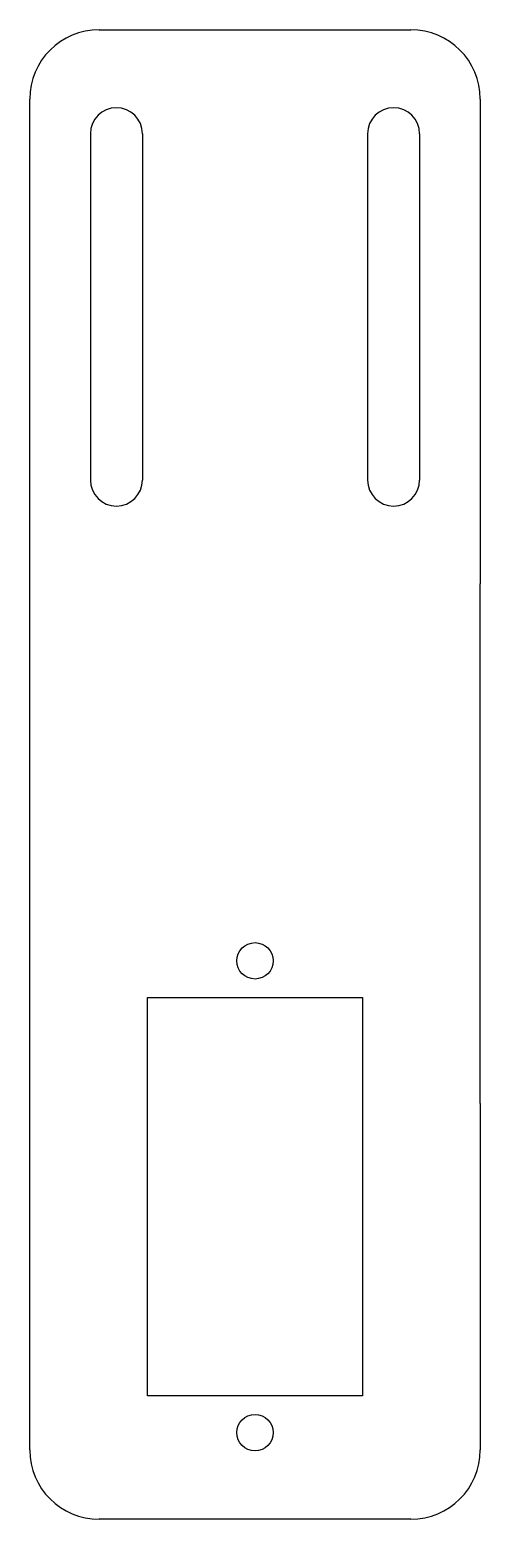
# Model space of a CAD drawing. Extents: x -13 to 13, y -74 to 12.
import ezdxf

# ---------------------------------------------------------------- set-up
doc = ezdxf.new("R2010")
doc.units = 0
doc.layers.get('0').update_dxf_attribs({"linetype": 'continuous'})

# ---------------------------------------------------------------- blocks, each defined once
blk = doc.blocks.new('FILLET')
at = {"color": 0}
for p, q in [((-9, 12), (9, 12)), ((-13, -20), (-13, 8)), ((13, 8), (13, -20)), ((-9.5, 6), (-9.5, -14)), ((-6.5, 6), (-6.5, -14)), ((6.5, 6), (6.5, -14)), ((9.5, 6), (9.5, -14)), ((-13, -50), (-13, -20)), ((13, -50), (13, -20)), ((-6.2, -66.88), (-6.2, -43.88)), ((-6.2, -43.88), (6.2, -43.88)), ((6.2, -43.88), (6.2, -66.88)), ((-13, -70), (-13, -50)), ((13, -50), (13, -70)), ((6.2, -66.88), (-6.2, -66.88)), ((9, -74), (-9, -74))]:
    blk.add_line(p, q, dxfattribs=at)
for centre in [(0, -41.76), (0, -69)]:
    blk.add_circle(centre, 1.05, dxfattribs=at)
for centre, radius, start, end in [((-9, 8), 4, 90, 180), ((9, 8), 4, 0, 90), ((-8, 6), 1.5, 0, -180), ((8, 6), 1.5, 0, -180), ((-8, -14), 1.5, -180, 0), ((8, -14), 1.5, -180, 0), ((-9, -70), 4, -180, -90), ((9, -70), 4, -90, 0)]:
    blk.add_arc(centre, radius, start, end, dxfattribs=at)

msp = doc.modelspace()

# ---------------------------------------------------------------- block references
at = {"color": 0}
msp.add_blockref('FILLET', (0, 0), dxfattribs=at)

doc.saveas('drawing.dxf')
